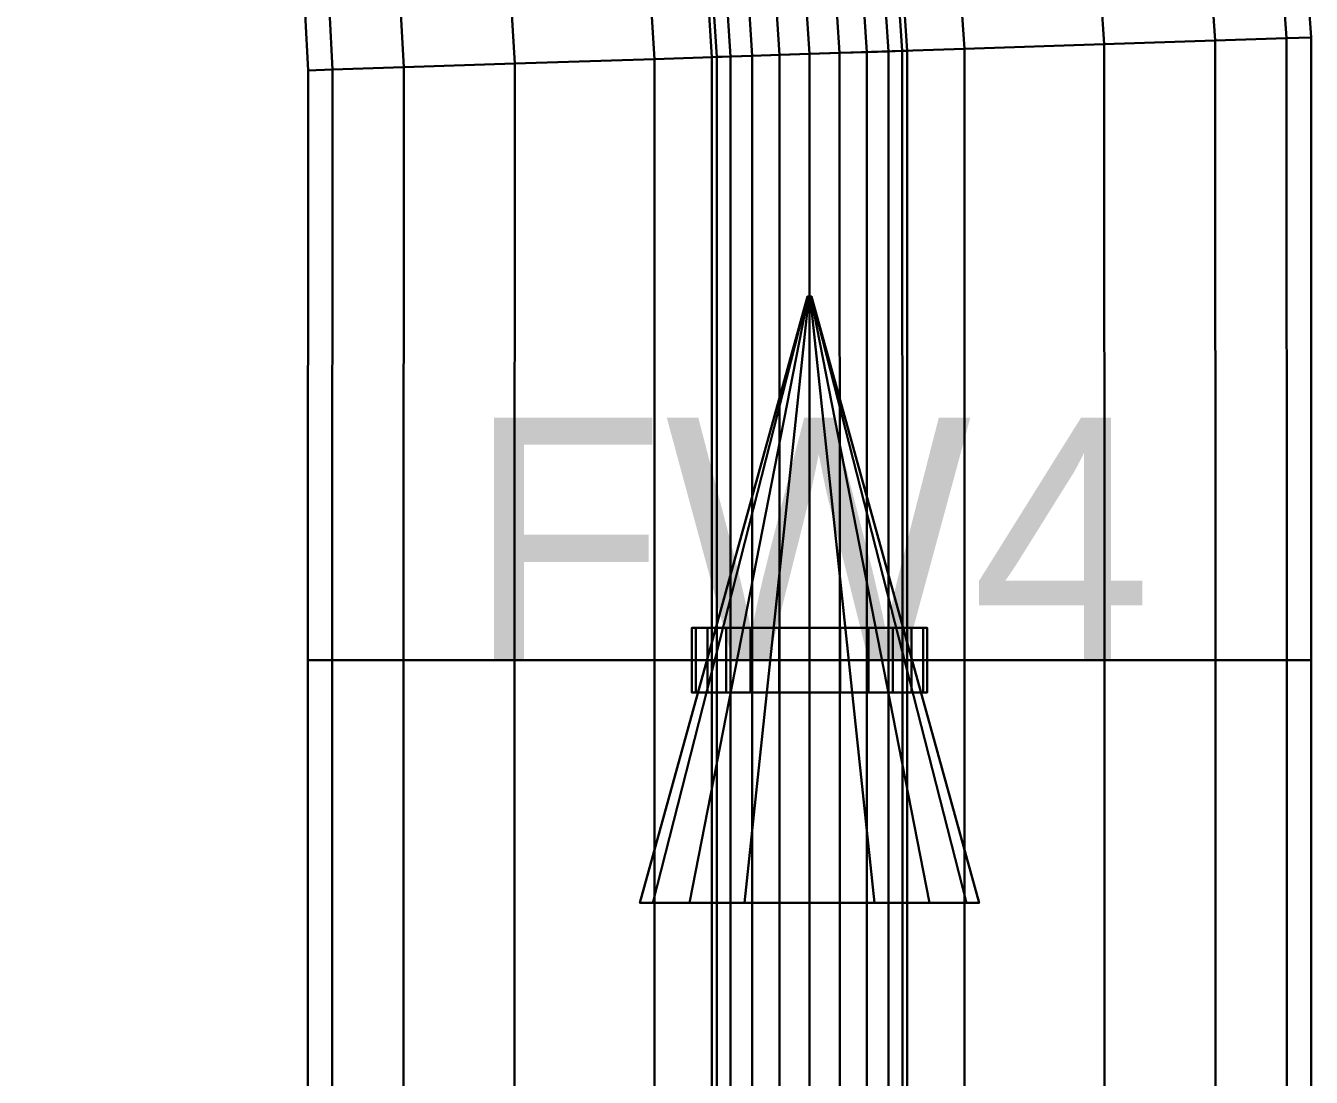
# Model space of a CAD drawing. Extents: x 91537 to 98524, y 82085 to 85415.
# Drawn here: x 98206.1 to 98524.1, y 84837.8 to 85098 of the extents above; entities that cross this region are included whole.
import ezdxf
from ezdxf.enums import TextEntityAlignment as Align

# ---------------------------------------------------------------- set-up
doc = ezdxf.new("R2010")
doc.units = 0
doc.header["$LTSCALE"] = 20
for name, color, linetype in [('CENTERLINE', 7, 'CONTINUOUS'), ('FLOW', 4, 'CONTINUOUS'), ('INSULATION', 254, 'CONTINUOUS'), ('LABELS', 7, 'CONTINUOUS'), ('PIPE-SPOOL2', 30, 'CONTINUOUS'), ('PIPE-SPOOL3', 3, 'CONTINUOUS'), ('WELDS-DONE', 4, 'CONTINUOUS')]:
    doc.layers.add(name, color=color, linetype=linetype)

msp = doc.modelspace()

# ---------------------------------------------------------------- linework, layer by layer
at = {"layer": 'CENTERLINE'}
msp.add_polyline3d([(98200, 85291, 4450), (98226.1052, 85289.289, 4450), (98251.7638, 85284.1852, 4450), (98276.5367, 85275.7759, 4450), (98300, 85264.2051, 4450), (98321.7523, 85249.6707, 4450), (98341.4214, 85232.4214, 4450), (98358.6707, 85212.7523, 4450), (98373.2051, 85191, 4450), (98384.7759, 85167.5367, 4450), (98393.1852, 85142.7638, 4450), (98398.289, 85117.1052, 4450), (98400, 85091, 4450), (98400, 84791, 4450)], dxfattribs=at)
at = {"layer": 'FLOW'}
for points in [[(98358, 84881, 4644.15), (98361.1971, 84881, 4660.2227), (98399.5381, 85031, 4644.3413), (98399.5, 85031, 4644.15)], [(98361.1971, 84881, 4628.0773), (98358, 84881, 4644.15), (98399.5, 85031, 4644.15), (98399.5381, 85031, 4643.9587)], [(98361.1971, 84881, 4660.2227), (98370.3015, 84881, 4673.8485), (98399.6464, 85031, 4644.5036), (98399.5381, 85031, 4644.3413)], [(98370.3015, 84881, 4614.4515), (98361.1971, 84881, 4628.0773), (98399.5381, 85031, 4643.9587), (98399.6464, 85031, 4643.7964)], [(98370.3015, 84881, 4673.8485), (98383.9273, 84881, 4682.9529), (98399.8087, 85031, 4644.6119), (98399.6464, 85031, 4644.5036)], [(98383.9273, 84881, 4605.3471), (98370.3015, 84881, 4614.4515), (98399.6464, 85031, 4643.7964), (98399.8087, 85031, 4643.6881)], [(98383.9273, 84881, 4682.9529), (98400, 84881, 4686.15), (98400, 85031, 4644.65), (98399.8087, 85031, 4644.6119)], [(98400, 84881, 4602.15), (98383.9273, 84881, 4605.3471), (98399.8087, 85031, 4643.6881), (98400, 85031, 4643.65)], [(98400, 85031, 4644.15), (98399.5, 85031, 4644.15), (98399.5381, 85031, 4644.3413)], [(98400, 85031, 4644.15), (98399.5381, 85031, 4643.9587), (98399.5, 85031, 4644.15)], [(98400, 85031, 4644.15), (98399.5381, 85031, 4644.3413), (98399.6464, 85031, 4644.5036)], [(98400, 85031, 4644.15), (98399.6464, 85031, 4643.7964), (98399.5381, 85031, 4643.9587)], [(98400, 85031, 4644.15), (98399.6464, 85031, 4644.5036), (98399.8087, 85031, 4644.6119)], [(98400, 85031, 4644.15), (98399.8087, 85031, 4643.6881), (98399.6464, 85031, 4643.7964)], [(98400, 85031, 4644.15), (98399.8087, 85031, 4644.6119), (98400, 85031, 4644.65)], [(98400, 85031, 4644.15), (98400, 85031, 4643.65), (98399.8087, 85031, 4643.6881)], [(98400, 84881, 4686.15), (98416.0727, 84881, 4682.9529), (98400.1913, 85031, 4644.6119), (98400, 85031, 4644.65)], [(98416.0727, 84881, 4605.3471), (98400, 84881, 4602.15), (98400, 85031, 4643.65), (98400.1913, 85031, 4643.6881)], [(98400, 85031, 4644.15), (98400, 85031, 4644.65), (98400.1913, 85031, 4644.6119)], [(98400, 85031, 4644.15), (98400.1913, 85031, 4644.6119), (98400.3536, 85031, 4644.5036)], [(98400, 85031, 4644.15), (98400.3536, 85031, 4644.5036), (98400.4619, 85031, 4644.3413)], [(98400, 85031, 4644.15), (98400.4619, 85031, 4644.3413), (98400.5, 85031, 4644.15)], [(98400, 85031, 4644.15), (98400.5, 85031, 4644.15), (98400.4619, 85031, 4643.9587)], [(98400, 85031, 4644.15), (98400.4619, 85031, 4643.9587), (98400.3536, 85031, 4643.7964)], [(98400, 85031, 4644.15), (98400.3536, 85031, 4643.7964), (98400.1913, 85031, 4643.6881)], [(98400, 85031, 4644.15), (98400.1913, 85031, 4643.6881), (98400, 85031, 4643.65)], [(98416.0727, 84881, 4682.9529), (98429.6985, 84881, 4673.8485), (98400.3536, 85031, 4644.5036), (98400.1913, 85031, 4644.6119)], [(98429.6985, 84881, 4614.4515), (98416.0727, 84881, 4605.3471), (98400.1913, 85031, 4643.6881), (98400.3536, 85031, 4643.7964)], [(98429.6985, 84881, 4673.8485), (98438.8029, 84881, 4660.2227), (98400.4619, 85031, 4644.3413), (98400.3536, 85031, 4644.5036)], [(98438.8029, 84881, 4628.0773), (98429.6985, 84881, 4614.4515), (98400.3536, 85031, 4643.7964), (98400.4619, 85031, 4643.9587)], [(98438.8029, 84881, 4660.2227), (98442, 84881, 4644.15), (98400.5, 85031, 4644.15), (98400.4619, 85031, 4644.3413)], [(98442, 84881, 4644.15), (98438.8029, 84881, 4628.0773), (98400.4619, 85031, 4643.9587), (98400.5, 85031, 4644.15)], [(98400, 84881, 4644.15), (98361.1971, 84881, 4660.2227), (98358, 84881, 4644.15)], [(98400, 84881, 4644.15), (98358, 84881, 4644.15), (98361.1971, 84881, 4628.0773)], [(98400, 84881, 4644.15), (98370.3015, 84881, 4673.8485), (98361.1971, 84881, 4660.2227)], [(98400, 84881, 4644.15), (98361.1971, 84881, 4628.0773), (98370.3015, 84881, 4614.4515)], [(98400, 84881, 4644.15), (98383.9273, 84881, 4682.9529), (98370.3015, 84881, 4673.8485)], [(98400, 84881, 4644.15), (98370.3015, 84881, 4614.4515), (98383.9273, 84881, 4605.3471)], [(98400, 84881, 4644.15), (98400, 84881, 4686.15), (98383.9273, 84881, 4682.9529)], [(98400, 84881, 4644.15), (98383.9273, 84881, 4605.3471), (98400, 84881, 4602.15)], [(98400, 84881, 4644.15), (98416.0727, 84881, 4682.9529), (98400, 84881, 4686.15)], [(98400, 84881, 4644.15), (98429.6985, 84881, 4673.8485), (98416.0727, 84881, 4682.9529)], [(98400, 84881, 4644.15), (98438.8029, 84881, 4660.2227), (98429.6985, 84881, 4673.8485)], [(98400, 84881, 4644.15), (98442, 84881, 4644.15), (98438.8029, 84881, 4660.2227)], [(98400, 84881, 4644.15), (98438.8029, 84881, 4628.0773), (98442, 84881, 4644.15)], [(98400, 84881, 4644.15), (98429.6985, 84881, 4614.4515), (98438.8029, 84881, 4628.0773)], [(98400, 84881, 4644.15), (98416.0727, 84881, 4605.3471), (98429.6985, 84881, 4614.4515)], [(98400, 84881, 4644.15), (98400, 84881, 4602.15), (98416.0727, 84881, 4605.3471)]]:
    msp.add_3dface(points, dxfattribs=at)
at = {"layer": 'INSULATION'}
for points in [[(98515.3525, 85132.5169, 4488.3645), (98497.8692, 85130.2152, 4522.9735), (98500.3857, 85094.2863, 4522.9735), (98518.0104, 85094.8633, 4488.3645)], [(98497.8692, 85130.2152, 4377.0265), (98515.3525, 85132.5169, 4411.6355), (98518.0104, 85094.8633, 4411.6355), (98500.3857, 85094.2863, 4377.0265)], [(98521.3769, 85133.3101, 4450), (98515.3525, 85132.5169, 4488.3645), (98518.0104, 85094.8633, 4488.3645), (98524.0835, 85095.0621, 4450)], [(98515.3525, 85132.5169, 4411.6355), (98521.3769, 85133.3101, 4450), (98524.0835, 85095.0621, 4450), (98518.0104, 85094.8633, 4411.6355)], [(98497.8692, 85130.2152, 4522.9735), (98470.6382, 85126.6302, 4550.4395), (98472.9345, 85093.3876, 4550.4395), (98500.3857, 85094.2863, 4522.9735)], [(98470.6382, 85126.6302, 4349.5605), (98497.8692, 85130.2152, 4377.0265), (98500.3857, 85094.2863, 4377.0265), (98472.9345, 85093.3876, 4349.5605)], [(98470.6382, 85126.6302, 4550.4395), (98436.3252, 85122.1128, 4568.0737), (98438.3439, 85092.2552, 4568.0737), (98472.9345, 85093.3876, 4550.4395)], [(98436.3252, 85122.1128, 4331.9263), (98470.6382, 85126.6302, 4349.5605), (98472.9345, 85093.3876, 4349.5605), (98438.3439, 85092.2552, 4331.9263)], [(98436.3252, 85122.1128, 4568.0737), (98398.289, 85117.1052, 4574.15), (98400, 85091, 4574.15), (98438.3439, 85092.2552, 4568.0737)], [(98398.289, 85117.1052, 4325.85), (98436.3252, 85122.1128, 4331.9263), (98438.3439, 85092.2552, 4331.9263), (98400, 85091, 4325.85)], [(98398.289, 85117.1052, 4574.15), (98360.2527, 85112.0977, 4568.0737), (98361.6561, 85089.7447, 4568.0737), (98400, 85091, 4574.15)], [(98360.2527, 85112.0977, 4331.9263), (98398.289, 85117.1052, 4325.85), (98400, 85091, 4325.85), (98361.6561, 85089.7447, 4331.9263)], [(98360.2527, 85112.0977, 4568.0737), (98325.9397, 85107.5803, 4550.4395), (98327.0655, 85088.6124, 4550.4395), (98361.6561, 85089.7447, 4568.0737)], [(98325.9397, 85107.5803, 4349.5605), (98360.2527, 85112.0977, 4331.9263), (98361.6561, 85089.7447, 4331.9263), (98327.0655, 85088.6124, 4349.5605)], [(98325.9397, 85107.5803, 4550.4395), (98298.7088, 85103.9953, 4522.9735), (98299.6143, 85087.7137, 4522.9735), (98327.0655, 85088.6124, 4550.4395)], [(98298.7088, 85103.9953, 4377.0265), (98325.9397, 85107.5803, 4349.5605), (98327.0655, 85088.6124, 4349.5605), (98299.6143, 85087.7137, 4377.0265)], [(98298.7088, 85103.9953, 4522.9735), (98281.2254, 85101.6935, 4488.3645), (98281.9896, 85087.1367, 4488.3645), (98299.6143, 85087.7137, 4522.9735)], [(98281.2254, 85101.6935, 4411.6355), (98298.7088, 85103.9953, 4377.0265), (98299.6143, 85087.7137, 4377.0265), (98281.9896, 85087.1367, 4411.6355)], [(98281.2254, 85101.6935, 4488.3645), (98275.2011, 85100.9004, 4450), (98275.9165, 85086.9379, 4450), (98281.9896, 85087.1367, 4488.3645)], [(98275.2011, 85100.9004, 4450), (98281.2254, 85101.6935, 4411.6355), (98281.9896, 85087.1367, 4411.6355), (98275.9165, 85086.9379, 4450)], [(98500.3857, 85094.2863, 4522.9735), (98472.9345, 85093.3876, 4550.4395), (98472.9735, 84941, 4550.4395), (98500.4395, 84941, 4522.9735)], [(98472.9345, 85093.3876, 4349.5605), (98500.3857, 85094.2863, 4377.0265), (98500.4395, 84941, 4377.0265), (98472.9735, 84941, 4349.5605)], [(98518.0104, 85094.8633, 4488.3645), (98500.3857, 85094.2863, 4522.9735), (98500.4395, 84941, 4522.9735), (98518.0737, 84941, 4488.3645)], [(98500.3857, 85094.2863, 4377.0265), (98518.0104, 85094.8633, 4411.6355), (98518.0737, 84941, 4411.6355), (98500.4395, 84941, 4377.0265)], [(98524.0835, 85095.0621, 4450), (98518.0104, 85094.8633, 4488.3645), (98518.0737, 84941, 4488.3645), (98524.15, 84941, 4450)], [(98518.0104, 85094.8633, 4411.6355), (98524.0835, 85095.0621, 4450), (98524.15, 84941, 4450), (98518.0737, 84941, 4411.6355)], [(98400, 85091, 4574.15), (98361.6561, 85089.7447, 4568.0737), (98361.6355, 84941, 4568.0737), (98400, 84941, 4574.15)], [(98361.6561, 85089.7447, 4331.9263), (98400, 85091, 4325.85), (98400, 84941, 4325.85), (98361.6355, 84941, 4331.9263)], [(98438.3439, 85092.2552, 4568.0737), (98400, 85091, 4574.15), (98400, 84941, 4574.15), (98438.3645, 84941, 4568.0737)], [(98400, 85091, 4325.85), (98438.3439, 85092.2552, 4331.9263), (98438.3645, 84941, 4331.9263), (98400, 84941, 4325.85)], [(98472.9345, 85093.3876, 4550.4395), (98438.3439, 85092.2552, 4568.0737), (98438.3645, 84941, 4568.0737), (98472.9735, 84941, 4550.4395)], [(98438.3439, 85092.2552, 4331.9263), (98472.9345, 85093.3876, 4349.5605), (98472.9735, 84941, 4349.5605), (98438.3645, 84941, 4331.9263)], [(98299.6143, 85087.7137, 4522.9735), (98281.9896, 85087.1367, 4488.3645), (98281.9263, 84941, 4488.3645), (98299.5605, 84941, 4522.9735)], [(98281.9896, 85087.1367, 4411.6355), (98299.6143, 85087.7137, 4377.0265), (98299.5605, 84941, 4377.0265), (98281.9263, 84941, 4411.6355)], [(98327.0655, 85088.6124, 4550.4395), (98299.6143, 85087.7137, 4522.9735), (98299.5605, 84941, 4522.9735), (98327.0265, 84941, 4550.4395)], [(98299.6143, 85087.7137, 4377.0265), (98327.0655, 85088.6124, 4349.5605), (98327.0265, 84941, 4349.5605), (98299.5605, 84941, 4377.0265)], [(98361.6561, 85089.7447, 4568.0737), (98327.0655, 85088.6124, 4550.4395), (98327.0265, 84941, 4550.4395), (98361.6355, 84941, 4568.0737)], [(98327.0655, 85088.6124, 4349.5605), (98361.6561, 85089.7447, 4331.9263), (98361.6355, 84941, 4331.9263), (98327.0265, 84941, 4349.5605)], [(98281.9896, 85087.1367, 4488.3645), (98275.9165, 85086.9379, 4450), (98275.85, 84941, 4450), (98281.9263, 84941, 4488.3645)], [(98275.9165, 85086.9379, 4450), (98281.9896, 85087.1367, 4411.6355), (98281.9263, 84941, 4411.6355), (98275.85, 84941, 4450)], [(98281.9263, 84941, 4488.3645), (98275.85, 84941, 4450), (98275.85, 84791, 4450), (98281.9263, 84792.2552, 4488.3439)], [(98275.85, 84941, 4450), (98281.9263, 84941, 4411.6355), (98281.9263, 84789.7447, 4411.6561), (98275.85, 84791, 4450)], [(98299.5605, 84941, 4522.9735), (98281.9263, 84941, 4488.3645), (98281.9263, 84792.2552, 4488.3439), (98299.5605, 84793.3876, 4522.9345)], [(98281.9263, 84941, 4411.6355), (98299.5605, 84941, 4377.0265), (98299.5605, 84788.6124, 4377.0655), (98281.9263, 84789.7447, 4411.6561)], [(98327.0265, 84941, 4550.4395), (98299.5605, 84941, 4522.9735), (98299.5605, 84793.3876, 4522.9345), (98327.0265, 84794.2863, 4550.3857)], [(98299.5605, 84941, 4377.0265), (98327.0265, 84941, 4349.5605), (98327.0265, 84787.7137, 4349.6143), (98299.5605, 84788.6124, 4377.0655)], [(98361.6355, 84941, 4568.0737), (98327.0265, 84941, 4550.4395), (98327.0265, 84794.2863, 4550.3857), (98361.6355, 84794.8633, 4568.0104)], [(98327.0265, 84941, 4349.5605), (98361.6355, 84941, 4331.9263), (98361.6355, 84787.1367, 4331.9896), (98327.0265, 84787.7137, 4349.6143)], [(98400, 84941, 4574.15), (98361.6355, 84941, 4568.0737), (98361.6355, 84794.8633, 4568.0104), (98400, 84795.0621, 4574.0835)], [(98361.6355, 84941, 4331.9263), (98400, 84941, 4325.85), (98400, 84786.9379, 4325.9165), (98361.6355, 84787.1367, 4331.9896)], [(98438.3645, 84941, 4568.0737), (98400, 84941, 4574.15), (98400, 84795.0621, 4574.0835), (98438.3645, 84794.8633, 4568.0104)], [(98400, 84941, 4325.85), (98438.3645, 84941, 4331.9263), (98438.3645, 84787.1367, 4331.9896), (98400, 84786.9379, 4325.9165)], [(98472.9735, 84941, 4550.4395), (98438.3645, 84941, 4568.0737), (98438.3645, 84794.8633, 4568.0104), (98472.9735, 84794.2863, 4550.3857)], [(98438.3645, 84941, 4331.9263), (98472.9735, 84941, 4349.5605), (98472.9735, 84787.7137, 4349.6143), (98438.3645, 84787.1367, 4331.9896)], [(98500.4395, 84941, 4522.9735), (98472.9735, 84941, 4550.4395), (98472.9735, 84794.2863, 4550.3857), (98500.4395, 84793.3876, 4522.9345)], [(98472.9735, 84941, 4349.5605), (98500.4395, 84941, 4377.0265), (98500.4395, 84788.6124, 4377.0655), (98472.9735, 84787.7137, 4349.6143)], [(98518.0737, 84941, 4488.3645), (98500.4395, 84941, 4522.9735), (98500.4395, 84793.3876, 4522.9345), (98518.0737, 84792.2552, 4488.3439)], [(98500.4395, 84941, 4377.0265), (98518.0737, 84941, 4411.6355), (98518.0737, 84789.7447, 4411.6561), (98500.4395, 84788.6124, 4377.0655)], [(98524.15, 84941, 4450), (98518.0737, 84941, 4488.3645), (98518.0737, 84792.2552, 4488.3439), (98524.15, 84791, 4450)], [(98518.0737, 84941, 4411.6355), (98524.15, 84941, 4450), (98524.15, 84791, 4450), (98518.0737, 84789.7447, 4411.6561)]]:
    msp.add_3dface(points, dxfattribs=at)
at = {"layer": 'PIPE-SPOOL2'}
for points in [[(98417.6596, 85119.6554, 4464.195), (98412.3625, 85118.9581, 4469.5378), (98414.1874, 85091.4644, 4469.5378), (98419.5273, 85091.6393, 4464.195)], [(98412.3625, 85118.9581, 4430.4622), (98417.6596, 85119.6554, 4435.805), (98419.5273, 85091.6393, 4435.805), (98414.1874, 85091.4644, 4430.4622)], [(98421.0605, 85120.1032, 4457.4628), (98417.6596, 85119.6554, 4464.195), (98419.5273, 85091.6393, 4464.195), (98422.9557, 85091.7515, 4457.4628)], [(98417.6596, 85119.6554, 4435.805), (98421.0605, 85120.1032, 4442.5372), (98422.9557, 85091.7515, 4442.5372), (98419.5273, 85091.6393, 4435.805)], [(98422.2324, 85120.2574, 4450), (98421.0605, 85120.1032, 4457.4628), (98422.9557, 85091.7515, 4457.4628), (98424.1371, 85091.7902, 4450)], [(98421.0605, 85120.1032, 4442.5372), (98422.2324, 85120.2574, 4450), (98424.1371, 85091.7902, 4450), (98422.9557, 85091.7515, 4442.5372)], [(98390.8901, 85116.1312, 4472.968), (98384.2154, 85115.2524, 4469.5378), (98385.8126, 85090.5356, 4469.5378), (98392.5412, 85090.7558, 4472.968)], [(98384.2154, 85115.2524, 4430.4622), (98390.8901, 85116.1312, 4427.032), (98392.5412, 85090.7558, 4427.032), (98385.8126, 85090.5356, 4430.4622)], [(98398.289, 85117.1052, 4474.15), (98390.8901, 85116.1312, 4472.968), (98392.5412, 85090.7558, 4472.968), (98400, 85091, 4474.15)], [(98390.8901, 85116.1312, 4427.032), (98398.289, 85117.1052, 4425.85), (98400, 85091, 4425.85), (98392.5412, 85090.7558, 4427.032)], [(98405.6879, 85118.0793, 4472.968), (98398.289, 85117.1052, 4474.15), (98400, 85091, 4474.15), (98407.4588, 85091.2442, 4472.968)], [(98398.289, 85117.1052, 4425.85), (98405.6879, 85118.0793, 4427.032), (98407.4588, 85091.2442, 4427.032), (98400, 85091, 4425.85)], [(98412.3625, 85118.9581, 4469.5378), (98405.6879, 85118.0793, 4472.968), (98407.4588, 85091.2442, 4472.968), (98414.1874, 85091.4644, 4469.5378)], [(98405.6879, 85118.0793, 4427.032), (98412.3625, 85118.9581, 4430.4622), (98414.1874, 85091.4644, 4430.4622), (98407.4588, 85091.2442, 4427.032)], [(98375.5175, 85114.1073, 4457.4628), (98374.3456, 85113.953, 4450), (98375.8629, 85090.2098, 4450), (98377.0443, 85090.2485, 4457.4628)], [(98374.3456, 85113.953, 4450), (98375.5175, 85114.1073, 4442.5372), (98377.0443, 85090.2485, 4442.5372), (98375.8629, 85090.2098, 4450)], [(98378.9184, 85114.555, 4464.195), (98375.5175, 85114.1073, 4457.4628), (98377.0443, 85090.2485, 4457.4628), (98380.4727, 85090.3607, 4464.195)], [(98375.5175, 85114.1073, 4442.5372), (98378.9184, 85114.555, 4435.805), (98380.4727, 85090.3607, 4435.805), (98377.0443, 85090.2485, 4442.5372)], [(98384.2154, 85115.2524, 4469.5378), (98378.9184, 85114.555, 4464.195), (98380.4727, 85090.3607, 4464.195), (98385.8126, 85090.5356, 4469.5378)], [(98378.9184, 85114.555, 4435.805), (98384.2154, 85115.2524, 4430.4622), (98385.8126, 85090.5356, 4430.4622), (98380.4727, 85090.3607, 4435.805)], [(98380.4727, 85090.3607, 4464.195), (98377.0443, 85090.2485, 4457.4628), (98377.032, 84941, 4457.4628), (98380.4622, 84941, 4464.195)], [(98377.0443, 85090.2485, 4442.5372), (98380.4727, 85090.3607, 4435.805), (98380.4622, 84941, 4435.805), (98377.032, 84941, 4442.5372)], [(98385.8126, 85090.5356, 4469.5378), (98380.4727, 85090.3607, 4464.195), (98380.4622, 84941, 4464.195), (98385.805, 84941, 4469.5378)], [(98380.4727, 85090.3607, 4435.805), (98385.8126, 85090.5356, 4430.4622), (98385.805, 84941, 4430.4622), (98380.4622, 84941, 4435.805)], [(98392.5412, 85090.7558, 4472.968), (98385.8126, 85090.5356, 4469.5378), (98385.805, 84941, 4469.5378), (98392.5372, 84941, 4472.968)], [(98385.8126, 85090.5356, 4430.4622), (98392.5412, 85090.7558, 4427.032), (98392.5372, 84941, 4427.032), (98385.805, 84941, 4430.4622)], [(98400, 85091, 4474.15), (98392.5412, 85090.7558, 4472.968), (98392.5372, 84941, 4472.968), (98400, 84941, 4474.15)], [(98392.5412, 85090.7558, 4427.032), (98400, 85091, 4425.85), (98400, 84941, 4425.85), (98392.5372, 84941, 4427.032)], [(98407.4588, 85091.2442, 4472.968), (98400, 85091, 4474.15), (98400, 84941, 4474.15), (98407.4628, 84941, 4472.968)], [(98400, 85091, 4425.85), (98407.4588, 85091.2442, 4427.032), (98407.4628, 84941, 4427.032), (98400, 84941, 4425.85)], [(98414.1874, 85091.4644, 4469.5378), (98407.4588, 85091.2442, 4472.968), (98407.4628, 84941, 4472.968), (98414.195, 84941, 4469.5378)], [(98407.4588, 85091.2442, 4427.032), (98414.1874, 85091.4644, 4430.4622), (98414.195, 84941, 4430.4622), (98407.4628, 84941, 4427.032)], [(98419.5273, 85091.6393, 4464.195), (98414.1874, 85091.4644, 4469.5378), (98414.195, 84941, 4469.5378), (98419.5378, 84941, 4464.195)], [(98414.1874, 85091.4644, 4430.4622), (98419.5273, 85091.6393, 4435.805), (98419.5378, 84941, 4435.805), (98414.195, 84941, 4430.4622)], [(98422.9557, 85091.7515, 4457.4628), (98419.5273, 85091.6393, 4464.195), (98419.5378, 84941, 4464.195), (98422.968, 84941, 4457.4628)], [(98419.5273, 85091.6393, 4435.805), (98422.9557, 85091.7515, 4442.5372), (98422.968, 84941, 4442.5372), (98419.5378, 84941, 4435.805)], [(98424.1371, 85091.7902, 4450), (98422.9557, 85091.7515, 4457.4628), (98422.968, 84941, 4457.4628), (98424.15, 84941, 4450)], [(98422.9557, 85091.7515, 4442.5372), (98424.1371, 85091.7902, 4450), (98424.15, 84941, 4450), (98422.968, 84941, 4442.5372)], [(98377.0443, 85090.2485, 4457.4628), (98375.8629, 85090.2098, 4450), (98375.85, 84941, 4450), (98377.032, 84941, 4457.4628)], [(98375.8629, 85090.2098, 4450), (98377.0443, 85090.2485, 4442.5372), (98377.032, 84941, 4442.5372), (98375.85, 84941, 4450)]]:
    msp.add_3dface(points, dxfattribs=at)
at = {"layer": 'PIPE-SPOOL3'}
for points in [[(98377.032, 84941, 4457.4628), (98375.85, 84941, 4450), (98375.85, 84791, 4450), (98377.032, 84791.2442, 4457.4588)], [(98375.85, 84941, 4450), (98377.032, 84941, 4442.5372), (98377.032, 84790.7558, 4442.5412), (98375.85, 84791, 4450)], [(98380.4622, 84941, 4464.195), (98377.032, 84941, 4457.4628), (98377.032, 84791.2442, 4457.4588), (98380.4622, 84791.4644, 4464.1874)], [(98377.032, 84941, 4442.5372), (98380.4622, 84941, 4435.805), (98380.4622, 84790.5356, 4435.8126), (98377.032, 84790.7558, 4442.5412)], [(98385.805, 84941, 4469.5378), (98380.4622, 84941, 4464.195), (98380.4622, 84791.4644, 4464.1874), (98385.805, 84791.6393, 4469.5273)], [(98380.4622, 84941, 4435.805), (98385.805, 84941, 4430.4622), (98385.805, 84790.3607, 4430.4727), (98380.4622, 84790.5356, 4435.8126)], [(98392.5372, 84941, 4472.968), (98385.805, 84941, 4469.5378), (98385.805, 84791.6393, 4469.5273), (98392.5372, 84791.7515, 4472.9557)], [(98385.805, 84941, 4430.4622), (98392.5372, 84941, 4427.032), (98392.5372, 84790.2485, 4427.0443), (98385.805, 84790.3607, 4430.4727)], [(98400, 84941, 4474.15), (98392.5372, 84941, 4472.968), (98392.5372, 84791.7515, 4472.9557), (98400, 84791.7902, 4474.1371)], [(98392.5372, 84941, 4427.032), (98400, 84941, 4425.85), (98400, 84790.2098, 4425.8629), (98392.5372, 84790.2485, 4427.0443)], [(98407.4628, 84941, 4472.968), (98400, 84941, 4474.15), (98400, 84791.7902, 4474.1371), (98407.4628, 84791.7515, 4472.9557)], [(98400, 84941, 4425.85), (98407.4628, 84941, 4427.032), (98407.4628, 84790.2485, 4427.0443), (98400, 84790.2098, 4425.8629)], [(98414.195, 84941, 4469.5378), (98407.4628, 84941, 4472.968), (98407.4628, 84791.7515, 4472.9557), (98414.195, 84791.6393, 4469.5273)], [(98407.4628, 84941, 4427.032), (98414.195, 84941, 4430.4622), (98414.195, 84790.3607, 4430.4727), (98407.4628, 84790.2485, 4427.0443)], [(98419.5378, 84941, 4464.195), (98414.195, 84941, 4469.5378), (98414.195, 84791.6393, 4469.5273), (98419.5378, 84791.4644, 4464.1874)], [(98414.195, 84941, 4430.4622), (98419.5378, 84941, 4435.805), (98419.5378, 84790.5356, 4435.8126), (98414.195, 84790.3607, 4430.4727)], [(98422.968, 84941, 4457.4628), (98419.5378, 84941, 4464.195), (98419.5378, 84791.4644, 4464.1874), (98422.968, 84791.2442, 4457.4588)], [(98419.5378, 84941, 4435.805), (98422.968, 84941, 4442.5372), (98422.968, 84790.7558, 4442.5412), (98419.5378, 84790.5356, 4435.8126)], [(98424.15, 84941, 4450), (98422.968, 84941, 4457.4628), (98422.968, 84791.2442, 4457.4588), (98424.15, 84791, 4450)], [(98422.968, 84941, 4442.5372), (98424.15, 84941, 4450), (98424.15, 84791, 4450), (98422.968, 84790.7558, 4442.5412)]]:
    msp.add_3dface(points, dxfattribs=at)
at = {"layer": 'WELDS-DONE'}
for points in [[(98371.8433, 84949, 4457.5446), (98370.85, 84949, 4450), (98370.85, 84933, 4450), (98371.8433, 84933, 4457.5446)], [(98370.85, 84949, 4450), (98371.8433, 84949, 4442.4554), (98371.8433, 84933, 4442.4554), (98370.85, 84933, 4450)], [(98400, 84949, 4450), (98370.85, 84949, 4450), (98371.8433, 84949, 4457.5446)], [(98400, 84949, 4450), (98371.8433, 84949, 4442.4554), (98370.85, 84949, 4450)], [(98374.7554, 84949, 4464.575), (98371.8433, 84949, 4457.5446), (98371.8433, 84933, 4457.5446), (98374.7554, 84933, 4464.575)], [(98371.8433, 84949, 4442.4554), (98374.7554, 84949, 4435.425), (98374.7554, 84933, 4435.425), (98371.8433, 84933, 4442.4554)], [(98400, 84949, 4450), (98371.8433, 84949, 4457.5446), (98374.7554, 84949, 4464.575)], [(98400, 84949, 4450), (98374.7554, 84949, 4435.425), (98371.8433, 84949, 4442.4554)], [(98379.3878, 84949, 4470.6122), (98374.7554, 84949, 4464.575), (98374.7554, 84933, 4464.575), (98379.3878, 84933, 4470.6122)], [(98374.7554, 84949, 4435.425), (98379.3878, 84949, 4429.3878), (98379.3878, 84933, 4429.3878), (98374.7554, 84933, 4435.425)], [(98400, 84949, 4450), (98374.7554, 84949, 4464.575), (98379.3878, 84949, 4470.6122)], [(98400, 84949, 4450), (98379.3878, 84949, 4429.3878), (98374.7554, 84949, 4435.425)], [(98385.425, 84949, 4475.2446), (98379.3878, 84949, 4470.6122), (98379.3878, 84933, 4470.6122), (98385.425, 84933, 4475.2446)], [(98379.3878, 84949, 4429.3878), (98385.425, 84949, 4424.7554), (98385.425, 84933, 4424.7554), (98379.3878, 84933, 4429.3878)], [(98400, 84949, 4450), (98379.3878, 84949, 4470.6122), (98385.425, 84949, 4475.2446)], [(98400, 84949, 4450), (98385.425, 84949, 4424.7554), (98379.3878, 84949, 4429.3878)], [(98392.4554, 84949, 4478.1567), (98385.425, 84949, 4475.2446), (98385.425, 84933, 4475.2446), (98392.4554, 84933, 4478.1567)], [(98385.425, 84949, 4424.7554), (98392.4554, 84949, 4421.8433), (98392.4554, 84933, 4421.8433), (98385.425, 84933, 4424.7554)], [(98400, 84949, 4450), (98385.425, 84949, 4475.2446), (98392.4554, 84949, 4478.1567)], [(98400, 84949, 4450), (98392.4554, 84949, 4421.8433), (98385.425, 84949, 4424.7554)], [(98400, 84949, 4479.15), (98392.4554, 84949, 4478.1567), (98392.4554, 84933, 4478.1567), (98400, 84933, 4479.15)], [(98392.4554, 84949, 4421.8433), (98400, 84949, 4420.85), (98400, 84933, 4420.85), (98392.4554, 84933, 4421.8433)], [(98400, 84949, 4450), (98392.4554, 84949, 4478.1567), (98400, 84949, 4479.15)], [(98400, 84949, 4450), (98400, 84949, 4420.85), (98392.4554, 84949, 4421.8433)], [(98407.5446, 84949, 4478.1567), (98400, 84949, 4479.15), (98400, 84933, 4479.15), (98407.5446, 84933, 4478.1567)], [(98400, 84949, 4420.85), (98407.5446, 84949, 4421.8433), (98407.5446, 84933, 4421.8433), (98400, 84933, 4420.85)], [(98400, 84949, 4450), (98428.1567, 84949, 4457.5446), (98429.15, 84949, 4450)], [(98400, 84949, 4450), (98425.2446, 84949, 4464.575), (98428.1567, 84949, 4457.5446)], [(98400, 84949, 4450), (98420.6122, 84949, 4470.6122), (98425.2446, 84949, 4464.575)], [(98400, 84949, 4450), (98414.575, 84949, 4475.2446), (98420.6122, 84949, 4470.6122)], [(98400, 84949, 4450), (98407.5446, 84949, 4478.1567), (98414.575, 84949, 4475.2446)], [(98400, 84949, 4450), (98400, 84949, 4479.15), (98407.5446, 84949, 4478.1567)], [(98400, 84949, 4450), (98407.5446, 84949, 4421.8433), (98400, 84949, 4420.85)], [(98400, 84949, 4450), (98414.575, 84949, 4424.7554), (98407.5446, 84949, 4421.8433)], [(98400, 84949, 4450), (98420.6122, 84949, 4429.3878), (98414.575, 84949, 4424.7554)], [(98400, 84949, 4450), (98425.2446, 84949, 4435.425), (98420.6122, 84949, 4429.3878)], [(98400, 84949, 4450), (98428.1567, 84949, 4442.4554), (98425.2446, 84949, 4435.425)], [(98400, 84949, 4450), (98429.15, 84949, 4450), (98428.1567, 84949, 4442.4554)], [(98414.575, 84949, 4475.2446), (98407.5446, 84949, 4478.1567), (98407.5446, 84933, 4478.1567), (98414.575, 84933, 4475.2446)], [(98407.5446, 84949, 4421.8433), (98414.575, 84949, 4424.7554), (98414.575, 84933, 4424.7554), (98407.5446, 84933, 4421.8433)], [(98420.6122, 84949, 4470.6122), (98414.575, 84949, 4475.2446), (98414.575, 84933, 4475.2446), (98420.6122, 84933, 4470.6122)], [(98414.575, 84949, 4424.7554), (98420.6122, 84949, 4429.3878), (98420.6122, 84933, 4429.3878), (98414.575, 84933, 4424.7554)], [(98425.2446, 84949, 4464.575), (98420.6122, 84949, 4470.6122), (98420.6122, 84933, 4470.6122), (98425.2446, 84933, 4464.575)], [(98420.6122, 84949, 4429.3878), (98425.2446, 84949, 4435.425), (98425.2446, 84933, 4435.425), (98420.6122, 84933, 4429.3878)], [(98428.1567, 84949, 4457.5446), (98425.2446, 84949, 4464.575), (98425.2446, 84933, 4464.575), (98428.1567, 84933, 4457.5446)], [(98425.2446, 84949, 4435.425), (98428.1567, 84949, 4442.4554), (98428.1567, 84933, 4442.4554), (98425.2446, 84933, 4435.425)], [(98429.15, 84949, 4450), (98428.1567, 84949, 4457.5446), (98428.1567, 84933, 4457.5446), (98429.15, 84933, 4450)], [(98428.1567, 84949, 4442.4554), (98429.15, 84949, 4450), (98429.15, 84933, 4450), (98428.1567, 84933, 4442.4554)], [(98400, 84933, 4450), (98371.8433, 84933, 4457.5446), (98370.85, 84933, 4450)], [(98400, 84933, 4450), (98370.85, 84933, 4450), (98371.8433, 84933, 4442.4554)], [(98400, 84933, 4450), (98374.7554, 84933, 4464.575), (98371.8433, 84933, 4457.5446)], [(98400, 84933, 4450), (98371.8433, 84933, 4442.4554), (98374.7554, 84933, 4435.425)], [(98400, 84933, 4450), (98379.3878, 84933, 4470.6122), (98374.7554, 84933, 4464.575)], [(98400, 84933, 4450), (98374.7554, 84933, 4435.425), (98379.3878, 84933, 4429.3878)], [(98400, 84933, 4450), (98385.425, 84933, 4475.2446), (98379.3878, 84933, 4470.6122)], [(98400, 84933, 4450), (98379.3878, 84933, 4429.3878), (98385.425, 84933, 4424.7554)], [(98400, 84933, 4450), (98392.4554, 84933, 4478.1567), (98385.425, 84933, 4475.2446)], [(98400, 84933, 4450), (98385.425, 84933, 4424.7554), (98392.4554, 84933, 4421.8433)], [(98400, 84933, 4450), (98400, 84933, 4479.15), (98392.4554, 84933, 4478.1567)], [(98400, 84933, 4450), (98392.4554, 84933, 4421.8433), (98400, 84933, 4420.85)], [(98400, 84933, 4450), (98429.15, 84933, 4450), (98428.1567, 84933, 4457.5446)], [(98400, 84933, 4450), (98428.1567, 84933, 4457.5446), (98425.2446, 84933, 4464.575)], [(98400, 84933, 4450), (98425.2446, 84933, 4464.575), (98420.6122, 84933, 4470.6122)], [(98400, 84933, 4450), (98420.6122, 84933, 4470.6122), (98414.575, 84933, 4475.2446)], [(98400, 84933, 4450), (98414.575, 84933, 4475.2446), (98407.5446, 84933, 4478.1567)], [(98400, 84933, 4450), (98407.5446, 84933, 4478.1567), (98400, 84933, 4479.15)], [(98400, 84933, 4450), (98400, 84933, 4420.85), (98407.5446, 84933, 4421.8433)], [(98400, 84933, 4450), (98407.5446, 84933, 4421.8433), (98414.575, 84933, 4424.7554)], [(98400, 84933, 4450), (98414.575, 84933, 4424.7554), (98420.6122, 84933, 4429.3878)], [(98400, 84933, 4450), (98420.6122, 84933, 4429.3878), (98425.2446, 84933, 4435.425)], [(98400, 84933, 4450), (98425.2446, 84933, 4435.425), (98428.1567, 84933, 4442.4554)], [(98400, 84933, 4450), (98428.1567, 84933, 4442.4554), (98429.15, 84933, 4450)]]:
    msp.add_3dface(points, dxfattribs=at)

# ---------------------------------------------------------------- texts
at = {"layer": 'LABELS'}
msp.add_text('FW4', height=60, dxfattribs=at).set_placement((98400, 84941, 4670), align=Align.CENTER)

doc.saveas('drawing.dxf')
